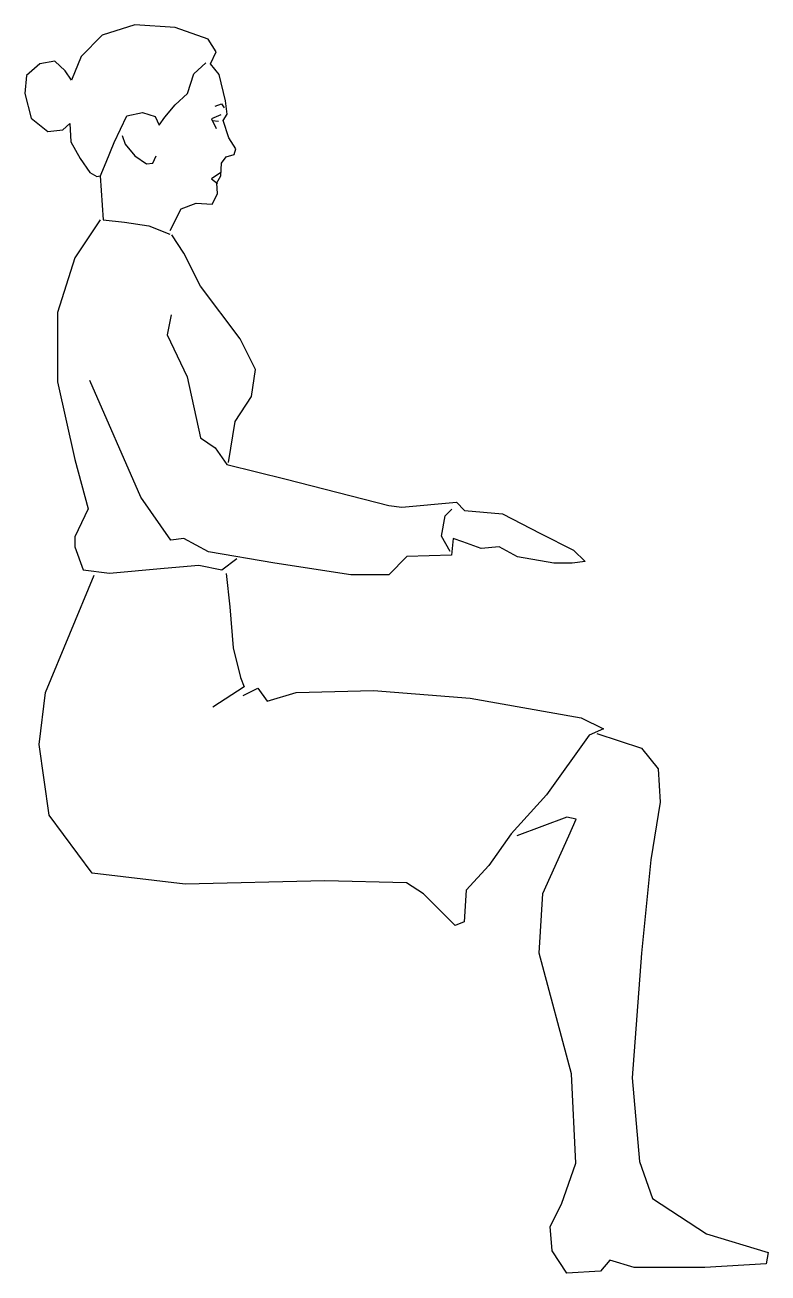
# Model space of a CAD drawing. Header units: millimetres. Extents: x -1627.52 to -1626.68, y 1781.71 to 1783.12.
import ezdxf

# ---------------------------------------------------------------- set-up
doc = ezdxf.new("R2010")
doc.units = ezdxf.units.MM
doc.header["$LTSCALE"] = 10
doc.layers.add('Humanos', color=2, linetype='Continuous')

msp = doc.modelspace()

# ---------------------------------------------------------------- linework, layer by layer
at = {"layer": 'Humanos'}
for p, q in [((-1627.0445, 1782.5626), (-1627.0368, 1782.5703)), ((-1627.0483, 1782.5396), (-1627.0445, 1782.5626)), ((-1627.0387, 1782.5224), (-1627.0483, 1782.5396))]:
    msp.add_line(p, q, dxfattribs=at)
for points in [[(-1627.3548, 1782.8847), (-1627.3422, 1782.9091), (-1627.3253, 1782.9154), (-1627.3074, 1782.9145), (-1627.3012, 1782.926), (-1627.3021, 1782.9385), (-1627.2976, 1782.9465), (-1627.2967, 1782.9608), (-1627.2914, 1782.9679), (-1627.2825, 1782.9706), (-1627.2807, 1782.9768), (-1627.2887, 1782.9893), (-1627.2949, 1783.0089), (-1627.2905, 1783.016), (-1627.2923, 1783.0312), (-1627.2994, 1783.0606), (-1627.3092, 1783.073), (-1627.303, 1783.0864), (-1627.3119, 1783.1007), (-1627.3493, 1783.114), (-1627.3948, 1783.1167), (-1627.4314, 1783.1051), (-1627.4554, 1783.0811), (-1627.4661, 1783.0543), (-1627.4733, 1783.065), (-1627.4849, 1783.0757), (-1627.5018, 1783.073), (-1627.5169, 1783.0597), (-1627.5187, 1783.0392), (-1627.5116, 1783.0116), (-1627.4929, 1782.9964), (-1627.4759, 1782.9982), (-1627.4679, 1783.0053), (-1627.467, 1782.9848), (-1627.4563, 1782.9661), (-1627.4456, 1782.9501), (-1627.4376, 1782.9456), (-1627.434, 1782.9465), (-1627.4305, 1782.8966), (-1627.4064, 1782.894), (-1627.379, 1782.8901), (-1627.3551, 1782.8806)], [(-1627.434, 1782.9456), (-1627.4269, 1782.9617), (-1627.418, 1782.9839), (-1627.4037, 1783.0142), (-1627.3859, 1783.0178), (-1627.3716, 1783.0133), (-1627.3672, 1783.0035), (-1627.3609, 1783.0125), (-1627.3493, 1783.0267), (-1627.3351, 1783.0392), (-1627.3279, 1783.0615), (-1627.3146, 1783.0739)], [(-1627.3039, 1783.0249), (-1627.2967, 1783.0276), (-1627.294, 1783.0231)], [(-1627.2976, 1783.0151), (-1627.3083, 1783.0107), (-1627.303, 1783)], [(-1627.3074, 1783.0089), (-1627.3003, 1783.008)], [(-1627.4091, 1782.992), (-1627.4055, 1782.9822), (-1627.3948, 1782.9688), (-1627.3814, 1782.9599), (-1627.3743, 1782.9608), (-1627.3707, 1782.9688)], [(-1627.2976, 1782.9501), (-1627.3083, 1782.943), (-1627.3012, 1782.9376)], [(-1627.4339, 1782.8969), (-1627.4624, 1782.8537), (-1627.4819, 1782.7922), (-1627.4819, 1782.714), (-1627.4624, 1782.6264), (-1627.4474, 1782.5706), (-1627.4624, 1782.5389), (-1627.4624, 1782.5277), (-1627.453, 1782.5016), (-1627.4232, 1782.4979), (-1627.3617, 1782.5035), (-1627.3225, 1782.5072), (-1627.2964, 1782.5016), (-1627.2797, 1782.5147)], [(-1627.289, 1782.6227), (-1627.2815, 1782.6693), (-1627.2629, 1782.6972), (-1627.2584, 1782.7278), (-1627.2759, 1782.7624), (-1627.3204, 1782.822), (-1627.3393, 1782.8593), (-1627.3529, 1782.8798)], [(-1627.3537, 1782.7894), (-1627.3581, 1782.767), (-1627.3356, 1782.7196), (-1627.3207, 1782.6507), (-1627.3039, 1782.6395), (-1627.2908, 1782.6208), (-1627.2237, 1782.6041), (-1627.1081, 1782.5743), (-1627.0932, 1782.5724), (-1627.0317, 1782.578), (-1627.0224, 1782.5687), (-1626.9795, 1782.565), (-1626.9366, 1782.5426), (-1626.8993, 1782.524), (-1626.8862, 1782.5112), (-1626.9011, 1782.5093), (-1626.9216, 1782.5093), (-1626.9627, 1782.5165), (-1626.9832, 1782.5277), (-1627.0037, 1782.5259), (-1627.0243, 1782.5333), (-1627.0354, 1782.537), (-1627.0373, 1782.5184), (-1627.0877, 1782.5168), (-1627.1081, 1782.4961), (-1627.151, 1782.4961), (-1627.2368, 1782.5091), (-1627.3114, 1782.5221), (-1627.3393, 1782.537), (-1627.3542, 1782.5352), (-1627.3878, 1782.5836), (-1627.4455, 1782.7155)], [(-1627.2725, 1782.3599), (-1627.2557, 1782.3683), (-1627.2452, 1782.3536), (-1627.2124, 1782.3634), (-1627.1254, 1782.3655), (-1627.0161, 1782.3571), (-1626.8908, 1782.3348), (-1626.8656, 1782.3222), (-1626.8816, 1782.3151), (-1626.9299, 1782.2478), (-1626.9699, 1782.2037), (-1626.9951, 1782.168), (-1627.0206, 1782.1402), (-1627.0227, 1782.1045), (-1627.0332, 1782.1003), (-1627.0689, 1782.136), (-1627.0878, 1782.1486), (-1627.1803, 1782.1507), (-1627.3377, 1782.147), (-1627.4428, 1782.1596), (-1627.4913, 1782.2249), (-1627.5027, 1782.3046), (-1627.4955, 1782.3635), (-1627.4407, 1782.4957)], [(-1627.2915, 1782.4978), (-1627.2873, 1782.46), (-1627.2838, 1782.4138), (-1627.2754, 1782.3802), (-1627.2711, 1782.3698), (-1627.3068, 1782.3467)], [(-1626.8732, 1782.3172), (-1626.8227, 1782.3004), (-1626.8038, 1782.2773), (-1626.8017, 1782.2394), (-1626.8122, 1782.1743), (-1626.8227, 1782.0693), (-1626.8332, 1781.9286), (-1626.8248, 1781.8341), (-1626.8101, 1781.7921), (-1626.7492, 1781.7522), (-1626.6798, 1781.7312), (-1626.6819, 1781.7186), (-1626.7513, 1781.7144), (-1626.8311, 1781.7144), (-1626.8585, 1781.7228), (-1626.869, 1781.7102), (-1626.9068, 1781.7081), (-1626.9236, 1781.7333), (-1626.9257, 1781.7606), (-1626.9131, 1781.7858), (-1626.8967, 1781.832), (-1626.9017, 1781.9328), (-1626.9383, 1782.0693), (-1626.9341, 1782.1365), (-1626.9047, 1782.2016), (-1626.8963, 1782.2205), (-1626.9068, 1782.2226), (-1626.9636, 1782.2016)]]:
    msp.add_lwpolyline(points, dxfattribs=at)

doc.saveas('drawing.dxf')
